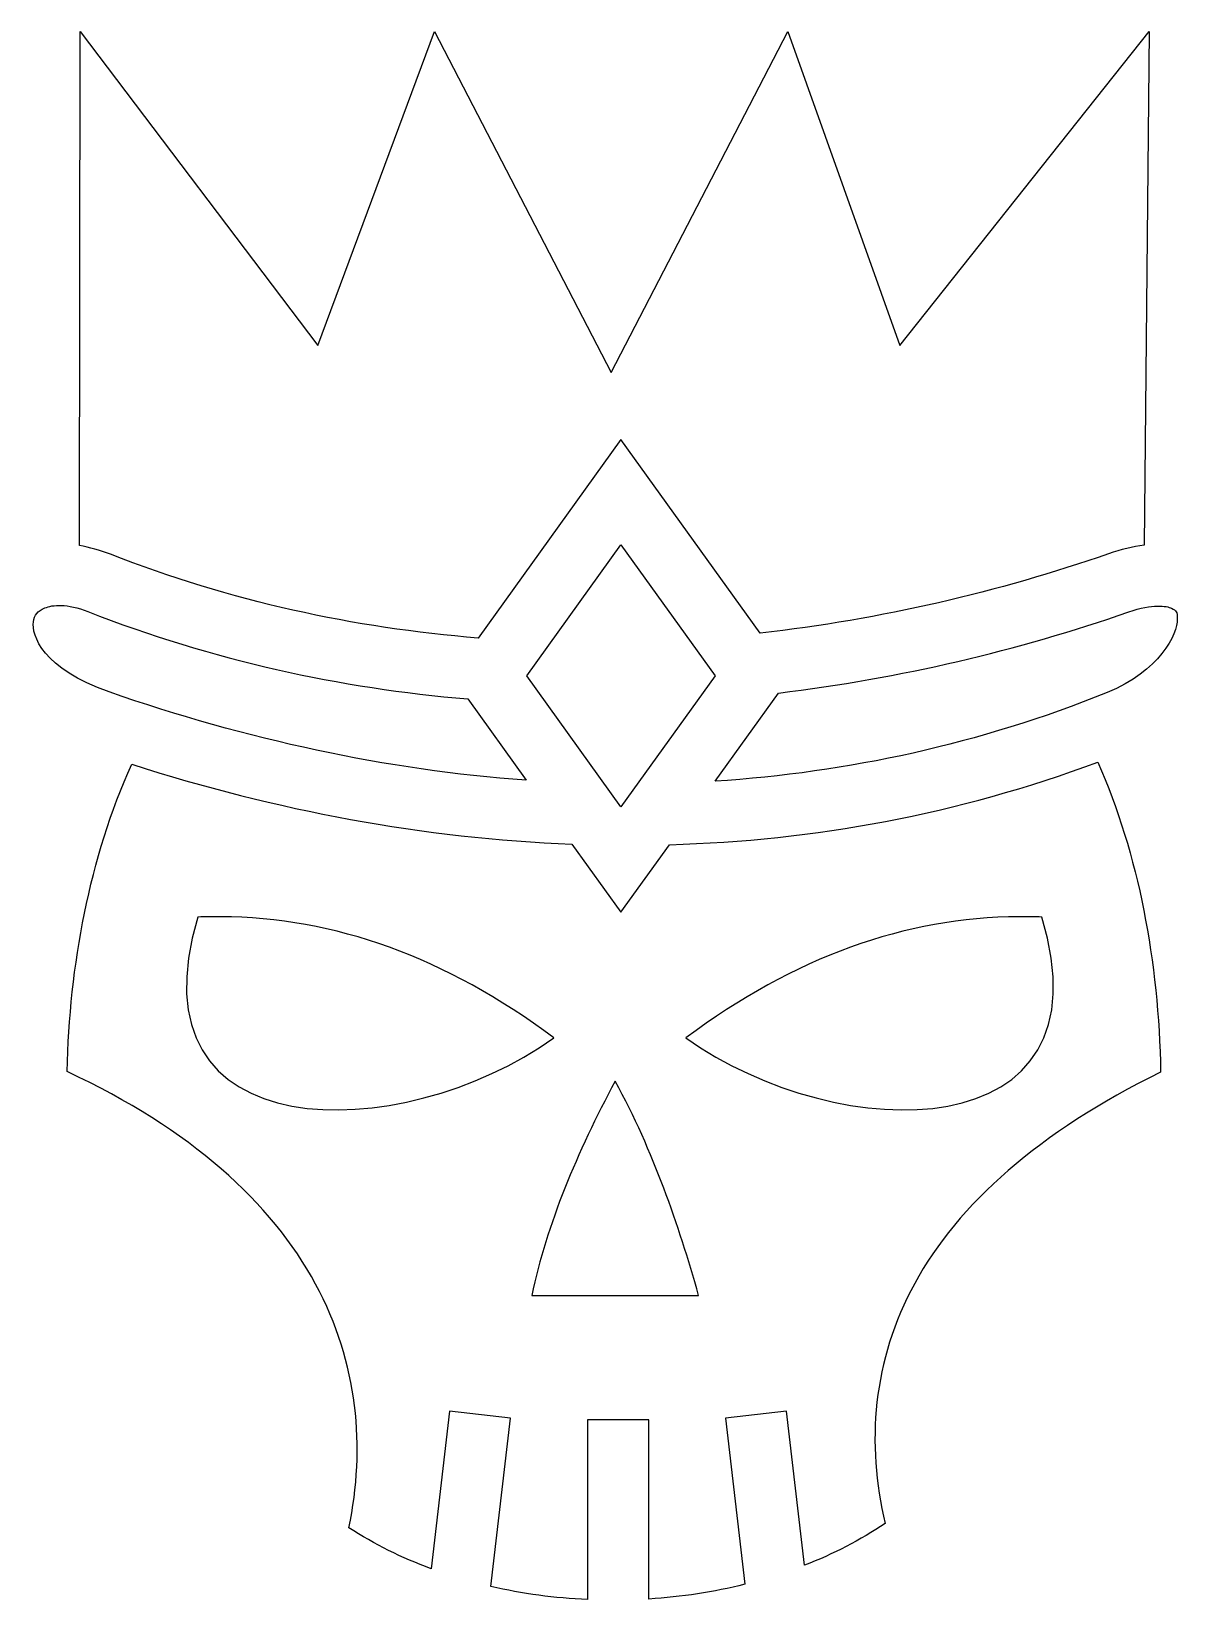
# Model space of a CAD drawing. Header units: centimetres. Extents: x -7.5 to 7.2, y -9.9 to 10.2.
import ezdxf

# ---------------------------------------------------------------- set-up
doc = ezdxf.new("R2010")
doc.units = ezdxf.units.CM
doc.header["$MEASUREMENT"] = 0
doc.layers.add('Layer 1', color=7, linetype='Continuous')

msp = doc.modelspace()

# ---------------------------------------------------------------- linework, layer by layer
at = {"layer": 'Layer 1'}
for points, knots in [([(-6.89843, 10.24597), (-6.89843, 10.24597), (-6.90535, 3.65288), (-6.90535, 3.65288), (-6.90535, 3.65288), (-6.77615, 3.6315), (-6.64357, 3.59469), (-6.50939, 3.5421), (-6.50939, 3.5421), (-4.97043, 2.93885), (-3.37994, 2.59606), (-1.79231, 2.46796), (-1.79231, 2.46796), (-1.79231, 2.46796), (0.03786, 5.01558), (0.03786, 5.01558), (0.03786, 5.01558), (0.03786, 5.01558), (1.82228, 2.53163), (1.82228, 2.53163), (1.82228, 2.53163), (3.3744, 2.70566), (4.88224, 3.05881), (6.29069, 3.54746), (6.29069, 3.54746), (6.44899, 3.60236), (6.60138, 3.63939), (6.74686, 3.6571), (6.74686, 3.6571), (6.74686, 3.6571), (6.81108, 10.24593), (6.81108, 10.24593), (6.81108, 10.24593), (6.81108, 10.24593), (3.6139, 6.2167), (3.6139, 6.2167), (3.6139, 6.2167), (3.6139, 6.2167), (2.17665, 10.24585), (2.17665, 10.24585), (2.17665, 10.24585), (2.17665, 10.24585), (-0.08878, 5.87134), (-0.08878, 5.87134), (-0.08878, 5.87134), (-0.08878, 5.87134), (-2.35413, 10.24585), (-2.35413, 10.24585), (-2.35413, 10.24585), (-2.35413, 10.24585), (-3.84865, 6.2167), (-3.84865, 6.2167), (-3.84865, 6.2167), (-3.84865, 6.2167), (-6.89824, 10.24585), (-6.89824, 10.24585), (-6.89824, 10.24585), (-6.89824, 10.24585), (-6.89847, 10.24585), (-6.89847, 10.24585), (-6.89847, 10.24585), (-6.89847, 10.24585), (-6.89843, 10.24597), (-6.89843, 10.24597)], [0, 0, 0, 0, 0.05882353, 0.05882353, 0.05882353, 0.05882353, 0.11764706, 0.11764706, 0.11764706, 0.11764706, 0.17647059, 0.17647059, 0.17647059, 0.17647059, 0.23529412, 0.23529412, 0.23529412, 0.23529412, 0.29411765, 0.29411765, 0.29411765, 0.29411765, 0.35294118, 0.35294118, 0.35294118, 0.35294118, 0.41176471, 0.41176471, 0.41176471, 0.41176471, 0.47058824, 0.47058824, 0.47058824, 0.47058824, 0.52941176, 0.52941176, 0.52941176, 0.52941176, 0.58823529, 0.58823529, 0.58823529, 0.58823529, 0.64705882, 0.64705882, 0.64705882, 0.64705882, 0.70588235, 0.70588235, 0.70588235, 0.70588235, 0.76470588, 0.76470588, 0.76470588, 0.76470588, 0.82352941, 0.82352941, 0.82352941, 0.82352941, 0.88235294, 0.88235294, 0.88235294, 0.88235294, 1, 1, 1, 1]), ([(0.03787, 3.66482), (0.03787, 3.66482), (-1.16965, 1.984), (-1.16965, 1.984), (-1.16965, 1.984), (-1.16965, 1.984), (0.03779, 0.30318), (0.03779, 0.30318), (0.03779, 0.30318), (0.03779, 0.30318), (1.24535, 1.984), (1.24535, 1.984), (1.24535, 1.984), (1.24535, 1.984), (0.03787, 3.66482), (0.03787, 3.66482)], [0, 0, 0, 0, 0.2, 0.2, 0.2, 0.2, 0.4, 0.4, 0.4, 0.4, 0.6, 0.6, 0.6, 0.6, 1, 1, 1, 1]), ([(-7.13642, 2.8864), (-7.22805, 2.88977), (-7.29835, 2.87485), (-7.34777, 2.85427), (-7.34777, 2.85427), (-7.44665, 2.81307), (-7.48157, 2.76192), (-7.49519, 2.67733), (-7.49519, 2.67733), (-7.52239, 2.50824), (-7.37607, 2.07222), (-6.52406, 1.77662), (-6.52406, 1.77662), (-4.76566, 1.16653), (-2.9709, 0.77522), (-1.17809, 0.64513), (-1.17809, 0.64513), (-1.17809, 0.64513), (-1.92657, 1.68685), (-1.92657, 1.68685), (-1.92657, 1.68685), (-3.56155, 1.82537), (-5.2026, 2.18338), (-6.79697, 2.80835), (-6.79697, 2.80835), (-6.93178, 2.86119), (-7.04479, 2.88299), (-7.13642, 2.88636), (-7.13642, 2.88636), (-7.13642, 2.88636), (-7.13642, 2.8864), (-7.13642, 2.8864)], [0, 0, 0, 0, 0.11111111, 0.11111111, 0.11111111, 0.11111111, 0.22222222, 0.22222222, 0.22222222, 0.22222222, 0.33333333, 0.33333333, 0.33333333, 0.33333333, 0.44444444, 0.44444444, 0.44444444, 0.44444444, 0.55555556, 0.55555556, 0.55555556, 0.55555556, 0.66666667, 0.66666667, 0.66666667, 0.66666667, 0.77777778, 0.77777778, 0.77777778, 0.77777778, 1, 1, 1, 1]), ([(6.91711, 2.87839), (6.8262, 2.8762), (6.70425, 2.8568), (6.54907, 2.80291), (6.54907, 2.80291), (5.13299, 2.31165), (3.61894, 1.95048), (2.05721, 1.76364), (2.05721, 1.76364), (2.05721, 1.76364), (1.24489, 0.63278), (1.24489, 0.63278), (1.24489, 0.63278), (2.94961, 0.7425), (4.63659, 1.10873), (6.27216, 1.76963), (6.27216, 1.76963), (6.94318, 2.04077), (7.17708, 2.52064), (7.17287, 2.71259), (7.17287, 2.71259), (7.17068, 2.80856), (7.16115, 2.82079), (7.09895, 2.85065), (7.09895, 2.85065), (7.06783, 2.86554), (7.00799, 2.88059), (6.91708, 2.8784), (6.91708, 2.8784), (6.91708, 2.8784), (6.91711, 2.87839), (6.91711, 2.87839)], [0, 0, 0, 0, 0.11111111, 0.11111111, 0.11111111, 0.11111111, 0.22222222, 0.22222222, 0.22222222, 0.22222222, 0.33333333, 0.33333333, 0.33333333, 0.33333333, 0.44444444, 0.44444444, 0.44444444, 0.44444444, 0.55555556, 0.55555556, 0.55555556, 0.55555556, 0.66666667, 0.66666667, 0.66666667, 0.66666667, 0.77777778, 0.77777778, 0.77777778, 0.77777778, 1, 1, 1, 1]), ([(6.15315, 0.87802), (4.36101, 0.20881), (2.51574, -0.12794), (0.66027, -0.18111), (0.66027, -0.18111), (0.66027, -0.18111), (0.03787, -1.04754), (0.03787, -1.04754), (0.03787, -1.04754), (0.03787, -1.04754), (-0.58951, -0.17424), (-0.58951, -0.17424), (-0.58951, -0.17424), (-2.48644, -0.10066), (-4.38378, 0.25714), (-6.23601, 0.85069), (-6.23601, 0.85069), (-6.77492, -0.35152), (-7.03467, -1.72746), (-7.06263, -3.08949), (-7.06263, -3.08949), (-5.48049, -3.8273), (-4.44252, -4.76849), (-3.87659, -5.81481), (-3.87659, -5.81481), (-3.33127, -6.82278), (-3.23504, -7.91155), (-3.45001, -8.93877), (-3.45001, -8.93877), (-3.12447, -9.14991), (-2.77001, -9.32435), (-2.39665, -9.463), (-2.39665, -9.463), (-2.39665, -9.463), (-2.16232, -7.44358), (-2.16232, -7.44358), (-2.16232, -7.44358), (-2.16232, -7.44358), (-1.37956, -7.53441), (-1.37956, -7.53441), (-1.37956, -7.53441), (-1.37956, -7.53441), (-1.62983, -9.69155), (-1.62983, -9.69155), (-1.62983, -9.69155), (-1.22628, -9.78474), (-0.80996, -9.8404), (-0.39106, -9.85946), (-0.39106, -9.85946), (-0.39106, -9.85946), (-0.39106, -7.55414), (-0.39106, -7.55414), (-0.39106, -7.55414), (-0.39106, -7.55414), (0.39705, -7.55414), (0.39705, -7.55414), (0.39705, -7.55414), (0.39705, -7.55414), (0.39705, -9.85187), (0.39705, -9.85187), (0.39705, -9.85187), (0.81464, -9.82497), (1.22797, -9.76214), (1.62646, -9.66279), (1.62646, -9.66279), (1.62646, -9.66279), (1.37948, -7.5344), (1.37948, -7.5344), (1.37948, -7.5344), (1.37948, -7.5344), (2.16229, -7.44353), (2.16229, -7.44353), (2.16229, -7.44353), (2.16229, -7.44353), (2.39152, -9.41918), (2.39152, -9.41918), (2.39152, -9.41918), (2.76036, -9.27488), (3.10854, -9.09689), (3.42489, -8.88407), (3.42489, -8.88407), (3.18209, -7.85462), (3.26592, -6.78976), (3.80482, -5.80631), (3.80482, -5.80631), (4.36481, -4.78441), (5.39531, -3.86658), (6.95911, -3.09533), (6.95911, -3.09533), (6.93297, -1.68161), (6.67713, -0.3071), (6.15315, 0.87816), (6.15315, 0.87816), (6.15315, 0.87816), (6.15315, 0.87802), (6.15315, 0.87802)], [0, 0, 0, 0, 0.04, 0.04, 0.04, 0.04, 0.08, 0.08, 0.08, 0.08, 0.12, 0.12, 0.12, 0.12, 0.16, 0.16, 0.16, 0.16, 0.2, 0.2, 0.2, 0.2, 0.24, 0.24, 0.24, 0.24, 0.28, 0.28, 0.28, 0.28, 0.32, 0.32, 0.32, 0.32, 0.36, 0.36, 0.36, 0.36, 0.4, 0.4, 0.4, 0.4, 0.44, 0.44, 0.44, 0.44, 0.48, 0.48, 0.48, 0.48, 0.52, 0.52, 0.52, 0.52, 0.56, 0.56, 0.56, 0.56, 0.6, 0.6, 0.6, 0.6, 0.64, 0.64, 0.64, 0.64, 0.68, 0.68, 0.68, 0.68, 0.72, 0.72, 0.72, 0.72, 0.76, 0.76, 0.76, 0.76, 0.8, 0.8, 0.8, 0.8, 0.84, 0.84, 0.84, 0.84, 0.88, 0.88, 0.88, 0.88, 0.92, 0.92, 0.92, 0.92, 1, 1, 1, 1]), ([(-5.09444, -1.10413), (-3.63534, -1.11383), (-2.20986, -1.6201), (-0.82038, -2.65874), (-0.82038, -2.65874), (-2.78558, -4.05648), (-6.29353, -4.10814), (-5.38675, -1.10886), (-5.38675, -1.10886), (-5.28913, -1.10506), (-5.19168, -1.1035), (-5.0944, -1.10422), (-5.0944, -1.10422), (-5.0944, -1.10422), (-5.09444, -1.10413), (-5.09444, -1.10413)], [0, 0, 0, 0, 0.2, 0.2, 0.2, 0.2, 0.4, 0.4, 0.4, 0.4, 0.6, 0.6, 0.6, 0.6, 1, 1, 1, 1]), ([(5.145, -1.10413), (5.24228, -1.10346), (5.33969, -1.10506), (5.43722, -1.10877), (5.43722, -1.10877), (6.34408, -4.10809), (2.83613, -4.05644), (0.87093, -2.65874), (0.87093, -2.65874), (2.26036, -1.62014), (3.68589, -1.11383), (5.14499, -1.10418), (5.14499, -1.10418), (5.14499, -1.10418), (5.145, -1.10413), (5.145, -1.10413)], [0, 0, 0, 0, 0.2, 0.2, 0.2, 0.2, 0.4, 0.4, 0.4, 0.4, 0.6, 0.6, 0.6, 0.6, 1, 1, 1, 1]), ([(-0.03525, -3.21067), (0.46107, -4.12677), (0.77408, -5.04295), (1.03442, -5.95909), (1.03442, -5.95909), (1.03442, -5.95909), (-1.10505, -5.95909), (-1.10505, -5.95909), (-1.10505, -5.95909), (-0.91234, -5.04295), (-0.5244, -4.12689), (-0.03525, -3.21058), (-0.03525, -3.21058), (-0.03525, -3.21058), (-0.03525, -3.21067), (-0.03525, -3.21067)], [0, 0, 0, 0, 0.2, 0.2, 0.2, 0.2, 0.4, 0.4, 0.4, 0.4, 0.6, 0.6, 0.6, 0.6, 1, 1, 1, 1])]:
    msp.add_open_spline(points, degree=3, knots=knots, dxfattribs=at)

doc.saveas('drawing.dxf')
